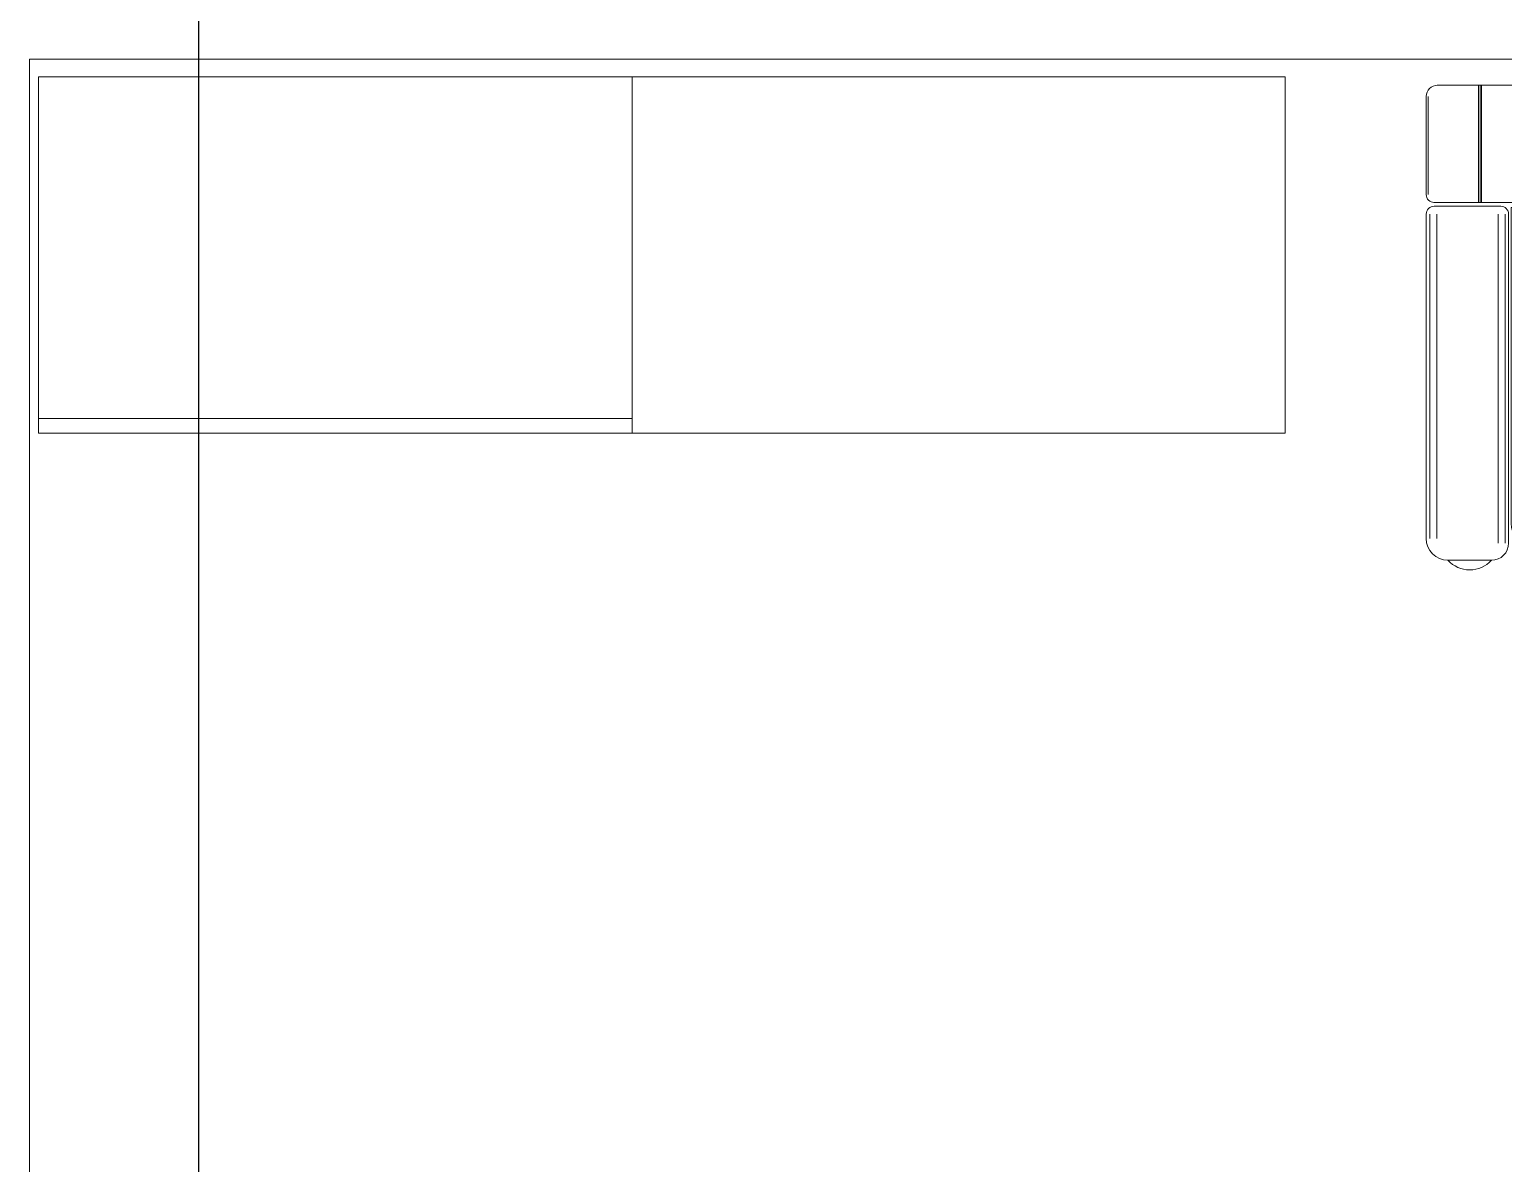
# Model space of a CAD drawing. Header units: metres. Extents: x -18745 to 220762, y -1579758 to -1356048.
# Drawn here: x 108078 to 110561, y -1416993 to -1415083 of the extents above; entities that cross this region are included whole.
import ezdxf

# ---------------------------------------------------------------- set-up
doc = ezdxf.new("R2010")
doc.units = ezdxf.units.M
doc.layers.get('0').update_dxf_attribs({"lineweight": 0})
doc.layers.add('A-100 - Copy$0$axes', color=8, linetype='Continuous')
for name, color, linetype, lineweight in [('A-100 - Copy$0$Medical Equipment and Furniture', 8, 'Continuous', 0), ('A-100 - Copy$0$Medical Equipment and Furniture1', 8, 'Continuous', 5), ('A-100 - Copy$0$Walls', 8, 'Continuous', 0)]:
    doc.layers.add(name, color=color, linetype=linetype, lineweight=lineweight)

# ---------------------------------------------------------------- blocks, each defined once
blk = doc.blocks.new('A-100 - Copy$0$CUPBOARD - GLASS TOP - LOCKABLE - 200x100x60')
at = {"layer": 'A-100 - Copy$0$Medical Equipment and Furniture1'}
blk.add_line((283.1819, -205.0074, 0), (284.1819, -205.0074, 0), dxfattribs=at)
at = {"layer": 'A-100 - Copy$0$Medical Equipment and Furniture1', "elevation": 0}
blk.add_lwpolyline([(284.1819, -204.4324), (283.1819, -204.4324), (283.1819, -205.0324), (284.1819, -205.0324)], close=True, dxfattribs=at)
blk = doc.blocks.new('A-100 - Copy$0$4 STORAGE SHELVES - STAINLESS STEEL - 110X60x180')
at = {"layer": 'A-100 - Copy$0$Medical Equipment and Furniture1'}
blk.add_lwpolyline([(285.5706, -199.093), (286.6706, -199.093), (286.6706, -198.493), (285.5706, -198.493)], close=True, dxfattribs=at)
blk = doc.blocks.new('A-100 - Copy$0$single seat')
at = {"layer": 'A-100 - Copy$0$Medical Equipment and Furniture1'}
for p, q in [((-972558.1, -381684), (-972723.2, -381684)), ((-971978.9, -381684), (-972525.2, -381684)), ((-972742.2, -381703.1), (-972742.2, -382595.5)), ((-972558.1, -381687.4), (-972723.2, -381687.4)), ((-972544.8, -381697.3), (-972544.8, -382601.1)), ((-972538.5, -381697.3), (-972538.5, -381809.5)), ((-971978.9, -381689.9), (-972525.2, -381689.9)), ((-971978.9, -381701.7), (-972525.2, -381701.7)), ((-971942.2, -381720.6), (-971942.2, -381794)), ((-972544.8, -381772.1), (-972742.2, -381772.1)), ((-972544.8, -381774.6), (-972742.2, -381774.6)), ((-972544.8, -381777.1), (-972742.2, -381777.1)), ((-971971, -381805.1), (-972525.2, -381805.1)), ((-971971, -381816.9), (-972525.2, -381816.9)), ((-971971, -381822.8), (-972525.2, -381822.8)), ((-972001, -381829.5), (-972511, -381829.5)), ((-972536.4, -381854.9), (-972536.4, -382471.4)), ((-972536.4, -382471.4), (-972003.7, -382471.4)), ((-971971, -382475.4), (-972525.2, -382475.4)), ((-972538.5, -382600.9), (-972538.5, -382488.7)), ((-971971, -382481.3), (-972525.2, -382481.3)), ((-971971, -382493.1), (-972525.2, -382493.1)), ((-971942.2, -382577.6), (-971942.2, -382504.2)), ((-972544.8, -382521), (-972742.2, -382521)), ((-972544.8, -382523.6), (-972742.2, -382523.6)), ((-972544.8, -382526.1), (-972742.2, -382526.1)), ((-971978.9, -382596.4), (-972525.2, -382596.4)), ((-972558.1, -382610.8), (-972723.2, -382610.8)), ((-972558.1, -382614.2), (-972723.2, -382614.2)), ((-971978.9, -382608.3), (-972525.2, -382608.3)), ((-971978.9, -382614.2), (-972525.2, -382614.2))]:
    blk.add_line(p, q, dxfattribs=at)
for centre, radius, start, end in [((-972723.2, -381703.1), 19.1, 90, 180), ((-972558.1, -381697.3), 13.3, 0, 90), ((-972525.2, -381697.3), 13.3, 90, 180), ((-971978.9, -381720.6), 36.6, 0, 90), ((-971976, -381757.3), 49.9, 312.6462, 47.3538), ((-972525.2, -381809.5), 13.3, 180, 270), ((-971971, -381794), 28.8, 270, 0), ((-972511, -381854.9), 25.3, 90, 180), ((-972001, -381854.9), 25.3, 0, 90), ((-973252.2, -382149.1), 1310, 347.0217, 12.9783), ((-972003.7, -382443.3), 28.1, 270, 0), ((-972525.2, -382488.7), 13.3, 90, 180), ((-971971, -382504.2), 28.8, 0, 90), ((-971976, -382540.9), 49.9, 312.6462, 47.3538), ((-971978.9, -382577.6), 36.6, 270, 0), ((-972723.2, -382595.1), 19.1, 180, 270), ((-972558.1, -382600.9), 13.3, 270, 0), ((-972525.2, -382600.9), 13.3, 180, 270)]:
    blk.add_arc(centre, radius, start, end, dxfattribs=at)
blk = doc.blocks.new('A-100 - Copy')
at = {"layer": 'A-100 - Copy$0$axes'}
blk.add_line((108363.3, -1477297.4, 0), (108363.3, -1366691.8, 0), dxfattribs=at)
at = {"layer": 'A-100 - Copy$0$Walls'}
blk.add_line((108078.3, -1415132.9, 2.4), (112616.9, -1415132.9, 2.4), dxfattribs=at)
at = {"layer": 'A-100 - Copy$0$Walls', "elevation": 0}
blk.add_lwpolyline([(108078.3, -1418422.7), (108078.3, -1415132.9)], dxfattribs=at)
at = {"layer": 'A-100 - Copy$0$Medical Equipment and Furniture', "xscale": 1000, "yscale": 1000, "zscale": 1000}
for name, p in [('A-100 - Copy$0$CUPBOARD - GLASS TOP - LOCKABLE - 200x100x60', (-175088.6, -1210730.5, 2.4)), ('A-100 - Copy$0$4 STORAGE SHELVES - STAINLESS STEEL - 110X60x180', (-176477.4, -1216669.9, 2.4))]:
    blk.add_blockref(name, p, dxfattribs=at)
at = {"layer": 'A-100 - Copy$0$Medical Equipment and Furniture', "rotation": 270}
blk.add_blockref('A-100 - Copy$0$single seat', (493044.8, -2387919.1, 2.4), dxfattribs=at)

msp = doc.modelspace()

# ---------------------------------------------------------------- block references
msp.add_blockref('A-100 - Copy', (0, 0))

doc.saveas('drawing.dxf')
